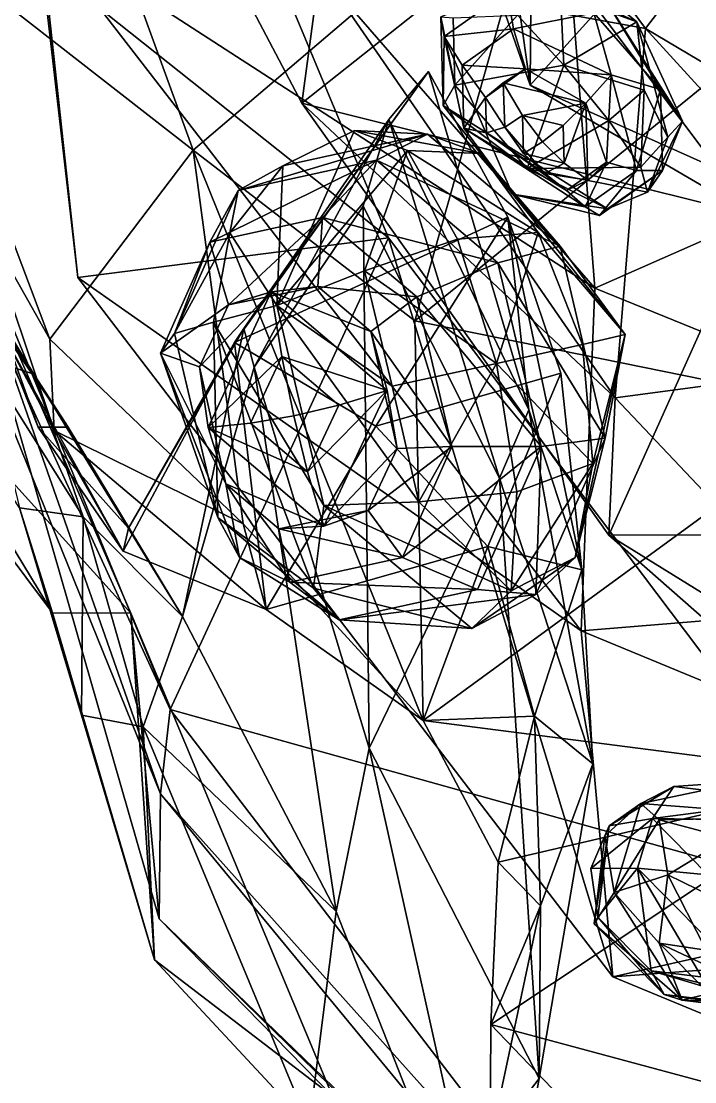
# Model space of a CAD drawing. Extents: x -1.1 to 1.1, y -4.3 to 7.3.
# Drawn here: x -0.1625 to -0.0765, y -4.176 to -4.0406 of the extents above; entities that cross this region are included whole.
import ezdxf

# ---------------------------------------------------------------- set-up
doc = ezdxf.new("R2010")
doc.units = 0
doc.layers.add('T_REX$LWO', color=1, linetype='CONTINUOUS')

msp = doc.modelspace()

# ---------------------------------------------------------------- linework, layer by layer
at = {"layer": 'T_REX$LWO'}
for points in [[(-0.17004, -3.93817, 3.33121), (-0.11564, -4.0683, 3.34326), (-0.19399, -4.00603, 3.32862)], [(-0.15531, -4.07334, 3.3584), (-0.11564, -4.0683, 3.34326), (-0.17004, -3.93817, 3.33121)], [(-0.16044, -4.02869, 3.40792), (-0.15531, -4.07334, 3.3584), (-0.17004, -3.93817, 3.33121)], [(-0.1623, -3.98359, 3.28258), (-0.12668, -4.05111, 3.27279), (-0.09735, -4.02781, 3.27808)], [(-0.12668, -4.05111, 3.27279), (-0.1623, -3.98359, 3.28258), (-0.12441, -4.03401, 3.24946)], [(-0.08929, -4.07473, 3.46237), (-0.16039, -3.99293, 3.4204), (-0.09573, -3.99123, 3.48311)], [(-0.08929, -4.07473, 3.46237), (-0.09573, -3.99123, 3.48311), (0, -4.03534, 3.504)], [(-0.16039, -3.99293, 3.4204), (-0.08929, -4.07473, 3.46237), (-0.16044, -4.02869, 3.40792)], [(-0.09753, -4.0488, 3.2541), (-0.10475, -3.99793, 3.24574), (-0.11717, -3.99259, 3.2848)], [(-0.11717, -3.99259, 3.2848), (-0.09735, -4.02781, 3.27808), (-0.09753, -4.0488, 3.2541)], [(-0.1169, -3.9955, 3.19552), (-0.08282, -4.04157, 3.18628), (-0.12441, -4.03401, 3.24946)], [(-0.08282, -4.04157, 3.18628), (-0.1169, -3.9955, 3.19552), (-0.07363, -4.02952, 3.13488)], [(-0.10475, -3.99793, 3.24574), (-0.09753, -4.0488, 3.2541), (-0.05389, -4.00041, 3.22151)], [(-0.0501, -4.07004, 3.238), (-0.05389, -4.00041, 3.22151), (-0.09753, -4.0488, 3.2541)], [(-0.11564, -4.0683, 3.34326), (-0.14349, -4.12851, 3.35491), (-0.19399, -4.00603, 3.32862)], [(-0.19399, -4.00603, 3.32862), (-0.14349, -4.12851, 3.35491), (-0.19204, -4.02251, 3.37534)], [(-0.15575, -4.0153, 3.80735), (-0.1794, -4.02685, 3.77492), (-0.14059, -4.05712, 3.78114)], [(-0.14059, -4.05712, 3.78114), (-0.0952, -4.01841, 3.86297), (-0.15575, -4.0153, 3.80735)], [(-0.11226, -4.07887, 3.7962), (-0.0952, -4.01841, 3.86297), (-0.14059, -4.05712, 3.78114)], [(-0.05717, -4.03407, 3.85818), (-0.0952, -4.01841, 3.86297), (-0.11226, -4.07887, 3.7962)], [(-0.20651, -4.05209, 3.53907), (-0.15853, -4.11617, 3.60717), (-0.21509, -4.0228, 3.57461)], [(-0.16277, -4.10274, 3.62841), (-0.21509, -4.0228, 3.57461), (-0.15853, -4.11617, 3.60717)], [(-0.19204, -4.02251, 3.37534), (-0.14474, -4.13927, 3.40874), (-0.17113, -4.06421, 3.49187)], [(-0.14474, -4.13927, 3.40874), (-0.19204, -4.02251, 3.37534), (-0.14349, -4.12851, 3.35491)], [(-0.1794, -4.02685, 3.77492), (-0.15889, -4.08122, 3.75512), (-0.14059, -4.05712, 3.78114)], [(-0.15889, -4.08122, 3.75512), (-0.1794, -4.02685, 3.77492), (-0.16719, -4.0666, 3.75504)], [(-0.09735, -4.02781, 3.27808), (-0.12668, -4.05111, 3.27279), (-0.06915, -4.0654, 3.27365)], [(-0.06915, -4.0654, 3.27365), (-0.09753, -4.0488, 3.2541), (-0.09735, -4.02781, 3.27808)], [(-0.16044, -4.02869, 3.40792), (-0.09103, -4.11845, 3.44651), (-0.15531, -4.07334, 3.3584)], [(-0.08929, -4.07473, 3.46237), (-0.09103, -4.11845, 3.44651), (-0.16044, -4.02869, 3.40792)], [(-0.07363, -4.02952, 3.13488), (-0.04056, -4.06663, 3.13124), (-0.08282, -4.04157, 3.18628)], [(-0.12441, -4.03401, 3.24946), (-0.0867, -4.08871, 3.24108), (-0.12668, -4.05111, 3.27279)], [(-0.0867, -4.08871, 3.24108), (-0.12441, -4.03401, 3.24946), (-0.08282, -4.04157, 3.18628)], [(-0.08841, -4.03706, 3.26858), (-0.08392, -4.04072, 3.2526), (-0.0986, -4.03397, 3.25601)], [(-0.0986, -4.03397, 3.25601), (-0.08392, -4.04072, 3.2526), (-0.09367, -4.03716, 3.24747)], [(-0.05675, -4.09014, 3.8047), (-0.05717, -4.03407, 3.85818), (-0.11226, -4.07887, 3.7962)], [(0, -4.11102, 3.48386), (-0.08929, -4.07473, 3.46237), (0, -4.03534, 3.504)], [(-0.10893, -4.04009, 3.26992), (-0.10853, -4.0426, 3.28584), (-0.10046, -4.03688, 3.28545)], [(-0.10046, -4.03688, 3.28545), (-0.10853, -4.0426, 3.28584), (-0.09965, -4.0416, 3.30127)], [(-0.10046, -4.03688, 3.28545), (-0.09965, -4.0416, 3.30127), (-0.0894, -4.03959, 3.2846)], [(-0.09915, -4.03987, 3.24504), (-0.09367, -4.03716, 3.24747), (-0.09323, -4.04626, 3.24154)], [(-0.09367, -4.03716, 3.24747), (-0.08392, -4.04072, 3.2526), (-0.09323, -4.04626, 3.24154)], [(-0.08091, -4.04936, 3.28371), (-0.08841, -4.03706, 3.26858), (-0.0894, -4.03959, 3.2846)], [(-0.0781, -4.05339, 3.26856), (-0.08841, -4.03706, 3.26858), (-0.08091, -4.04936, 3.28371)], [(-0.08392, -4.04072, 3.2526), (-0.08841, -4.03706, 3.26858), (-0.0781, -4.05339, 3.26856)], [(-0.10893, -4.04009, 3.26992), (-0.10738, -4.04019, 3.25643), (-0.10715, -4.04879, 3.25615)], [(-0.10715, -4.04879, 3.25615), (-0.10863, -4.05138, 3.26955), (-0.10893, -4.04009, 3.26992)], [(-0.10893, -4.04009, 3.26992), (-0.10863, -4.05138, 3.26955), (-0.10853, -4.0426, 3.28584)], [(-0.10738, -4.04019, 3.25643), (-0.09915, -4.03987, 3.24504), (-0.10715, -4.04879, 3.25615)], [(-0.09323, -4.04626, 3.24154), (-0.10715, -4.04879, 3.25615), (-0.09915, -4.03987, 3.24504)], [(-0.0894, -4.03959, 3.2846), (-0.09965, -4.0416, 3.30127), (-0.08721, -4.0475, 3.30142)], [(-0.08392, -4.04072, 3.2526), (-0.08299, -4.04945, 3.24635), (-0.09323, -4.04626, 3.24154)], [(-0.08091, -4.04936, 3.28371), (-0.0894, -4.03959, 3.2846), (-0.08721, -4.0475, 3.30142)], [(-0.07994, -4.05545, 3.25405), (-0.08392, -4.04072, 3.2526), (-0.0781, -4.05339, 3.26856)], [(-0.08299, -4.04945, 3.24635), (-0.08392, -4.04072, 3.2526), (-0.07994, -4.05545, 3.25405)], [(-0.10853, -4.0426, 3.28584), (-0.10623, -4.04626, 3.30159), (-0.09965, -4.0416, 3.30127)], [(-0.09965, -4.0416, 3.30127), (-0.10623, -4.04626, 3.30159), (-0.09811, -4.04673, 3.31439)], [(-0.08721, -4.0475, 3.30142), (-0.09965, -4.0416, 3.30127), (-0.09811, -4.04673, 3.31439)], [(-0.08282, -4.04157, 3.18628), (-0.04485, -4.08312, 3.18226), (-0.0867, -4.08871, 3.24108)], [(-0.04485, -4.08312, 3.18226), (-0.08282, -4.04157, 3.18628), (-0.04056, -4.06663, 3.13124)], [(-0.10853, -4.0426, 3.28584), (-0.10863, -4.05138, 3.26955), (-0.09977, -4.06272, 3.28461)], [(-0.10601, -4.05428, 3.30133), (-0.10853, -4.0426, 3.28584), (-0.09977, -4.06272, 3.28461)], [(-0.10623, -4.04626, 3.30159), (-0.10853, -4.0426, 3.28584), (-0.10601, -4.05428, 3.30133)], [(-0.13528, -4.08165, 3.71024), (-0.13409, -4.07986, 3.69707), (-0.1105, -4.04707, 3.69864)], [(-0.1105, -4.04707, 3.69864), (-0.10038, -4.06565, 3.70752), (-0.13528, -4.08165, 3.71024)], [(-0.13409, -4.07986, 3.69707), (-0.11559, -4.0532, 3.67595), (-0.1105, -4.04707, 3.69864)], [(-0.11559, -4.0532, 3.67595), (-0.09771, -4.09025, 3.69396), (-0.1105, -4.04707, 3.69864)], [(-0.09771, -4.09025, 3.69396), (-0.10038, -4.06565, 3.70752), (-0.1105, -4.04707, 3.69864)], [(-0.09791, -4.05942, 3.25518), (-0.10715, -4.04879, 3.25615), (-0.09323, -4.04626, 3.24154)], [(-0.10324, -4.05036, 3.31463), (-0.10623, -4.04626, 3.30159), (-0.10601, -4.05428, 3.30133)], [(-0.10623, -4.04626, 3.30159), (-0.10324, -4.05036, 3.31463), (-0.09811, -4.04673, 3.31439)], [(-0.09811, -4.04673, 3.31439), (-0.10324, -4.05036, 3.31463), (-0.10097, -4.04852, 3.3167)], [(-0.09811, -4.04673, 3.31439), (-0.10097, -4.04852, 3.3167), (-0.09044, -4.0511, 3.31589)], [(-0.09044, -4.0511, 3.31589), (-0.08721, -4.0475, 3.30142), (-0.09811, -4.04673, 3.31439)], [(-0.08748, -4.05331, 3.24382), (-0.09791, -4.05942, 3.25518), (-0.09323, -4.04626, 3.24154)], [(-0.08299, -4.04945, 3.24635), (-0.08748, -4.05331, 3.24382), (-0.09323, -4.04626, 3.24154)], [(-0.08721, -4.0475, 3.30142), (-0.09044, -4.0511, 3.31589), (-0.08778, -4.05862, 3.3133)], [(-0.08778, -4.05862, 3.3133), (-0.08394, -4.05969, 3.29962), (-0.08721, -4.0475, 3.30142)], [(-0.08394, -4.05969, 3.29962), (-0.08091, -4.04936, 3.28371), (-0.08721, -4.0475, 3.30142)], [(-0.10715, -4.04879, 3.25615), (-0.09791, -4.05942, 3.25518), (-0.10863, -4.05138, 3.26955)], [(-0.10324, -4.05036, 3.31463), (-0.10076, -4.05418, 3.32244), (-0.10097, -4.04852, 3.3167)], [(-0.10076, -4.05418, 3.32244), (-0.0985, -4.05266, 3.32506), (-0.10097, -4.04852, 3.3167)], [(-0.10097, -4.04852, 3.3167), (-0.0985, -4.05266, 3.32506), (-0.09044, -4.0511, 3.31589)], [(-0.09753, -4.0488, 3.2541), (-0.06915, -4.0654, 3.27365), (-0.0501, -4.07004, 3.238)], [(-0.08748, -4.05331, 3.24382), (-0.08299, -4.04945, 3.24635), (-0.08342, -4.05928, 3.252)], [(-0.08063, -4.05971, 3.28337), (-0.08091, -4.04936, 3.28371), (-0.08394, -4.05969, 3.29962)], [(-0.08299, -4.04945, 3.24635), (-0.07994, -4.05545, 3.25405), (-0.08342, -4.05928, 3.252)], [(-0.0781, -4.05339, 3.26856), (-0.08091, -4.04936, 3.28371), (-0.08063, -4.05971, 3.28337)], [(-0.08749, -4.10625, 3.26502), (-0.06915, -4.0654, 3.27365), (-0.12668, -4.05111, 3.27279)], [(-0.08749, -4.10625, 3.26502), (-0.12668, -4.05111, 3.27279), (-0.0867, -4.08871, 3.24108)], [(-0.09791, -4.05942, 3.25518), (-0.08767, -4.06457, 3.26769), (-0.10863, -4.05138, 3.26955)], [(-0.08767, -4.06457, 3.26769), (-0.09977, -4.06272, 3.28461), (-0.10863, -4.05138, 3.26955)], [(-0.10311, -4.05487, 3.31449), (-0.10324, -4.05036, 3.31463), (-0.10601, -4.05428, 3.30133)], [(-0.10076, -4.05418, 3.32244), (-0.10324, -4.05036, 3.31463), (-0.10311, -4.05487, 3.31449)], [(-0.09044, -4.0511, 3.31589), (-0.0985, -4.05266, 3.32506), (-0.09333, -4.05393, 3.32466)], [(-0.09333, -4.05393, 3.32466), (-0.0932, -4.05877, 3.3245), (-0.09044, -4.0511, 3.31589)], [(-0.09044, -4.0511, 3.31589), (-0.0932, -4.05877, 3.3245), (-0.09018, -4.06095, 3.31557)], [(-0.08778, -4.05862, 3.3133), (-0.09044, -4.0511, 3.31589), (-0.09018, -4.06095, 3.31557)], [(-0.20651, -4.05209, 3.53907), (-0.14853, -4.1162, 3.57015), (-0.15853, -4.11617, 3.60717)], [(-0.14853, -4.1162, 3.57015), (-0.20651, -4.05209, 3.53907), (-0.17113, -4.06421, 3.49187)], [(-0.10076, -4.05418, 3.32244), (-0.09837, -4.05751, 3.3249), (-0.0985, -4.05266, 3.32506)], [(-0.09594, -4.05605, 3.32767), (-0.0985, -4.05266, 3.32506), (-0.09837, -4.05751, 3.3249)], [(-0.09594, -4.05605, 3.32767), (-0.09333, -4.05393, 3.32466), (-0.0985, -4.05266, 3.32506)], [(-0.13409, -4.07986, 3.69707), (-0.13278, -4.08481, 3.67978), (-0.11559, -4.0532, 3.67595)], [(-0.11885, -4.06424, 3.65873), (-0.11559, -4.0532, 3.67595), (-0.13278, -4.08481, 3.67978)], [(-0.10143, -4.09898, 3.67383), (-0.11559, -4.0532, 3.67595), (-0.11885, -4.06424, 3.65873)], [(-0.10143, -4.09898, 3.67383), (-0.09771, -4.09025, 3.69396), (-0.11559, -4.0532, 3.67595)], [(-0.09977, -4.06272, 3.28461), (-0.09052, -4.06434, 3.29994), (-0.10601, -4.05428, 3.30133)], [(-0.10311, -4.05487, 3.31449), (-0.10601, -4.05428, 3.30133), (-0.0929, -4.06225, 3.31355)], [(-0.10601, -4.05428, 3.30133), (-0.09052, -4.06434, 3.29994), (-0.0929, -4.06225, 3.31355)], [(-0.10076, -4.05418, 3.32244), (-0.10311, -4.05487, 3.31449), (-0.09564, -4.06008, 3.3219)], [(-0.09837, -4.05751, 3.3249), (-0.10076, -4.05418, 3.32244), (-0.09564, -4.06008, 3.3219)], [(-0.09791, -4.05942, 3.25518), (-0.08748, -4.05331, 3.24382), (-0.08342, -4.05928, 3.252)], [(-0.09594, -4.05605, 3.32767), (-0.0932, -4.05877, 3.3245), (-0.09333, -4.05393, 3.32466)], [(-0.07994, -4.05545, 3.25405), (-0.0781, -4.05339, 3.26856), (-0.08253, -4.06245, 3.26621)], [(-0.0781, -4.05339, 3.26856), (-0.08063, -4.05971, 3.28337), (-0.08253, -4.06245, 3.26621)], [(-0.12911, -4.05912, 3.36519), (-0.11063, -4.05506, 3.36221), (-0.13482, -4.06226, 3.32111)], [(-0.11063, -4.05506, 3.36221), (-0.11715, -4.05838, 3.31826), (-0.13482, -4.06226, 3.32111)], [(-0.11995, -4.05458, 3.36703), (-0.12988, -4.07692, 3.40312), (-0.11318, -4.05715, 3.40634)], [(-0.12911, -4.05912, 3.36519), (-0.12988, -4.07692, 3.40312), (-0.11995, -4.05458, 3.36703)], [(-0.11995, -4.05458, 3.36703), (-0.11063, -4.05506, 3.36221), (-0.12911, -4.05912, 3.36519)], [(-0.11318, -4.05715, 3.40634), (-0.10392, -4.05753, 3.39877), (-0.11995, -4.05458, 3.36703)], [(-0.11063, -4.05506, 3.36221), (-0.11995, -4.05458, 3.36703), (-0.10392, -4.05753, 3.39877)], [(-0.11063, -4.05506, 3.36221), (-0.09372, -4.06934, 3.35969), (-0.11715, -4.05838, 3.31826)], [(-0.10392, -4.05753, 3.39877), (-0.09372, -4.06934, 3.35969), (-0.11063, -4.05506, 3.36221)], [(-0.09564, -4.06008, 3.3219), (-0.10311, -4.05487, 3.31449), (-0.0929, -4.06225, 3.31355)], [(-0.08342, -4.05928, 3.252), (-0.07994, -4.05545, 3.25405), (-0.08253, -4.06245, 3.26621)], [(-0.09594, -4.05605, 3.32767), (-0.09837, -4.05751, 3.3249), (-0.0932, -4.05877, 3.3245)], [(-0.15889, -4.08122, 3.75512), (-0.13417, -4.1048, 3.74682), (-0.14059, -4.05712, 3.78114)], [(-0.1112, -4.12988, 3.7327), (-0.14059, -4.05712, 3.78114), (-0.13417, -4.1048, 3.74682)], [(-0.11226, -4.07887, 3.7962), (-0.14059, -4.05712, 3.78114), (-0.1112, -4.12988, 3.7327)], [(-0.11715, -4.05838, 3.31826), (-0.12404, -4.06569, 3.27441), (-0.13843, -4.06885, 3.27673)], [(-0.13482, -4.06226, 3.32111), (-0.11715, -4.05838, 3.31826), (-0.13843, -4.06885, 3.27673)], [(-0.12988, -4.07692, 3.40312), (-0.11871, -4.07248, 3.42405), (-0.11318, -4.05715, 3.40634)], [(-0.12404, -4.06569, 3.27441), (-0.11715, -4.05838, 3.31826), (-0.10166, -4.07147, 3.31595)], [(-0.11871, -4.07248, 3.42405), (-0.10681, -4.06846, 3.42978), (-0.11318, -4.05715, 3.40634)], [(-0.09372, -4.06934, 3.35969), (-0.10166, -4.07147, 3.31595), (-0.11715, -4.05838, 3.31826)], [(-0.10681, -4.06846, 3.42978), (-0.0965, -4.0676, 3.42047), (-0.11318, -4.05715, 3.40634)], [(-0.0965, -4.0676, 3.42047), (-0.10392, -4.05753, 3.39877), (-0.11318, -4.05715, 3.40634)], [(-0.0965, -4.0676, 3.42047), (-0.0854, -4.08061, 3.40221), (-0.10392, -4.05753, 3.39877)], [(-0.0854, -4.08061, 3.40221), (-0.09372, -4.06934, 3.35969), (-0.10392, -4.05753, 3.39877)], [(-0.09564, -4.06008, 3.3219), (-0.0932, -4.05877, 3.3245), (-0.09837, -4.05751, 3.3249)], [(-0.13587, -4.06763, 3.36301), (-0.12988, -4.07692, 3.40312), (-0.12911, -4.05912, 3.36519)], [(-0.12911, -4.05912, 3.36519), (-0.13482, -4.06226, 3.32111), (-0.13587, -4.06763, 3.36301)], [(-0.08253, -4.06245, 3.26621), (-0.09791, -4.05942, 3.25518), (-0.08342, -4.05928, 3.252)], [(-0.08767, -4.06457, 3.26769), (-0.09791, -4.05942, 3.25518), (-0.08253, -4.06245, 3.26621)], [(-0.0932, -4.05877, 3.3245), (-0.09564, -4.06008, 3.3219), (-0.09018, -4.06095, 3.31557)], [(-0.0929, -4.06225, 3.31355), (-0.08778, -4.05862, 3.3133), (-0.09018, -4.06095, 3.31557)], [(-0.09052, -4.06434, 3.29994), (-0.08778, -4.05862, 3.3133), (-0.0929, -4.06225, 3.31355)], [(-0.08394, -4.05969, 3.29962), (-0.08778, -4.05862, 3.3133), (-0.09052, -4.06434, 3.29994)], [(-0.0887, -4.06543, 3.28376), (-0.08394, -4.05969, 3.29962), (-0.09052, -4.06434, 3.29994)], [(-0.08394, -4.05969, 3.29962), (-0.0887, -4.06543, 3.28376), (-0.08063, -4.05971, 3.28337)], [(-0.0887, -4.06543, 3.28376), (-0.08767, -4.06457, 3.26769), (-0.08063, -4.05971, 3.28337)], [(-0.08063, -4.05971, 3.28337), (-0.08767, -4.06457, 3.26769), (-0.08253, -4.06245, 3.26621)], [(-0.09564, -4.06008, 3.3219), (-0.0929, -4.06225, 3.31355), (-0.09018, -4.06095, 3.31557)], [(-0.13843, -4.06885, 3.27673), (-0.14294, -4.08052, 3.32261), (-0.13482, -4.06226, 3.32111)], [(-0.13482, -4.06226, 3.32111), (-0.14294, -4.08052, 3.32261), (-0.13587, -4.06763, 3.36301)], [(-0.09052, -4.06434, 3.29994), (-0.09977, -4.06272, 3.28461), (-0.0887, -4.06543, 3.28376)], [(-0.09977, -4.06272, 3.28461), (-0.08767, -4.06457, 3.26769), (-0.0887, -4.06543, 3.28376)], [(-0.17113, -4.06421, 3.49187), (-0.14493, -4.15519, 3.51224), (-0.14853, -4.1162, 3.57015)], [(-0.14493, -4.15519, 3.51224), (-0.17113, -4.06421, 3.49187), (-0.14474, -4.13927, 3.40874)], [(-0.16035, -4.09246, 3.72042), (-0.17023, -4.06499, 3.73136), (-0.1658, -4.07884, 3.70875)], [(-0.17023, -4.06499, 3.73136), (-0.16035, -4.09246, 3.72042), (-0.16572, -4.07906, 3.74309)], [(-0.13278, -4.08481, 3.67978), (-0.11808, -4.13341, 3.66339), (-0.11885, -4.06424, 3.65873)], [(-0.11808, -4.13341, 3.66339), (-0.10143, -4.09898, 3.67383), (-0.11885, -4.06424, 3.65873)], [(-0.1674, -4.08359, 3.65498), (-0.1609, -4.0857, 3.69136), (-0.17336, -4.06524, 3.6818)], [(-0.17336, -4.06524, 3.6818), (-0.1609, -4.0857, 3.69136), (-0.16947, -4.07194, 3.6953)], [(-0.13843, -4.06885, 3.27673), (-0.12404, -4.06569, 3.27441), (-0.13606, -4.07684, 3.23808)], [(-0.12404, -4.06569, 3.27441), (-0.12466, -4.07449, 3.23753), (-0.13606, -4.07684, 3.23808)], [(-0.11723, -4.09233, 3.7204), (-0.13528, -4.08165, 3.71024), (-0.10038, -4.06565, 3.70752)], [(-0.12466, -4.07449, 3.23753), (-0.12404, -4.06569, 3.27441), (-0.11202, -4.07583, 3.27263)], [(-0.11202, -4.07583, 3.27263), (-0.12404, -4.06569, 3.27441), (-0.10166, -4.07147, 3.31595)], [(-0.11723, -4.09233, 3.7204), (-0.10038, -4.06565, 3.70752), (-0.09362, -4.08557, 3.71449)], [(-0.10038, -4.06565, 3.70752), (-0.09094, -4.11066, 3.70792), (-0.09362, -4.08557, 3.71449)], [(-0.10038, -4.06565, 3.70752), (-0.09771, -4.09025, 3.69396), (-0.09094, -4.11066, 3.70792)], [(-0.06915, -4.0654, 3.27365), (-0.08749, -4.10625, 3.26502), (-0.03257, -4.10613, 3.26684)], [(-0.16719, -4.0666, 3.75504), (-0.15832, -4.09288, 3.73955), (-0.15889, -4.08122, 3.75512)], [(-0.16719, -4.0666, 3.75504), (-0.16572, -4.07906, 3.74309), (-0.15832, -4.09288, 3.73955)], [(-0.13797, -4.07905, 3.36683), (-0.13587, -4.06763, 3.36301), (-0.14294, -4.08052, 3.32261)], [(-0.13797, -4.07905, 3.36683), (-0.12988, -4.07692, 3.40312), (-0.13587, -4.06763, 3.36301)], [(-0.0965, -4.0676, 3.42047), (-0.10681, -4.06846, 3.42978), (-0.10182, -4.08435, 3.43732)], [(-0.09087, -4.08191, 3.4274), (-0.0965, -4.0676, 3.42047), (-0.10182, -4.08435, 3.43732)], [(-0.0965, -4.0676, 3.42047), (-0.09087, -4.08191, 3.4274), (-0.0854, -4.08061, 3.40221)], [(-0.15531, -4.07334, 3.3584), (-0.08698, -4.16263, 3.40353), (-0.11564, -4.0683, 3.34326)], [(-0.14473, -4.083, 3.2779), (-0.13843, -4.06885, 3.27673), (-0.13606, -4.07684, 3.23808)], [(-0.14473, -4.083, 3.2779), (-0.14294, -4.08052, 3.32261), (-0.13843, -4.06885, 3.27673)], [(-0.11564, -4.0683, 3.34326), (-0.05062, -4.15439, 3.38112), (-0.14349, -4.12851, 3.35491)], [(-0.10681, -4.06846, 3.42978), (-0.11871, -4.07248, 3.42405), (-0.10182, -4.08435, 3.43732)], [(-0.08698, -4.16263, 3.40353), (-0.05062, -4.15439, 3.38112), (-0.11564, -4.0683, 3.34326)], [(-0.10166, -4.07147, 3.31595), (-0.09372, -4.06934, 3.35969), (-0.08794, -4.09388, 3.35907)], [(-0.09372, -4.06934, 3.35969), (-0.0854, -4.08061, 3.40221), (-0.08794, -4.09388, 3.35907)], [(-0.11202, -4.07583, 3.27263), (-0.10166, -4.07147, 3.31595), (-0.09614, -4.09492, 3.31536)], [(-0.09614, -4.09492, 3.31536), (-0.10166, -4.07147, 3.31595), (-0.08794, -4.09388, 3.35907)], [(-0.1658, -4.07884, 3.70875), (-0.16947, -4.07194, 3.6953), (-0.1609, -4.0857, 3.69136)], [(-0.11871, -4.07248, 3.42405), (-0.12988, -4.07692, 3.40312), (-0.11516, -4.08724, 3.43132)], [(-0.11871, -4.07248, 3.42405), (-0.11516, -4.08724, 3.43132), (-0.10182, -4.08435, 3.43732)], [(-0.09103, -4.11845, 3.44651), (-0.08698, -4.16263, 3.40353), (-0.15531, -4.07334, 3.3584)], [(-0.13606, -4.07684, 3.23808), (-0.12466, -4.07449, 3.23753), (-0.13059, -4.07519, 3.23179)], [(-0.11789, -4.08026, 3.23728), (-0.13059, -4.07519, 3.23179), (-0.12466, -4.07449, 3.23753)], [(-0.11789, -4.08026, 3.23728), (-0.12466, -4.07449, 3.23753), (-0.11202, -4.07583, 3.27263)], [(-0.13059, -4.07519, 3.23179), (-0.13866, -4.09249, 3.23235), (-0.13975, -4.08477, 3.23834)], [(-0.13606, -4.07684, 3.23808), (-0.13059, -4.07519, 3.23179), (-0.13975, -4.08477, 3.23834)], [(-0.12926, -4.08345, 3.20784), (-0.13866, -4.09249, 3.23235), (-0.13059, -4.07519, 3.23179)], [(-0.12926, -4.08345, 3.20784), (-0.13059, -4.07519, 3.23179), (-0.11581, -4.08779, 3.23124)], [(-0.11581, -4.08779, 3.23124), (-0.13059, -4.07519, 3.23179), (-0.11789, -4.08026, 3.23728)], [(-0.11202, -4.07583, 3.27263), (-0.10753, -4.09494, 3.27214), (-0.11789, -4.08026, 3.23728)], [(-0.09614, -4.09492, 3.31536), (-0.10753, -4.09494, 3.27214), (-0.11202, -4.07583, 3.27263)], [(-0.08929, -4.07473, 3.46237), (0, -4.11102, 3.48386), (-0.09103, -4.11845, 3.44651)], [(-0.13975, -4.08477, 3.23834), (-0.14473, -4.083, 3.2779), (-0.13606, -4.07684, 3.23808)], [(-0.13797, -4.07905, 3.36683), (-0.12388, -4.10244, 3.40247), (-0.12988, -4.07692, 3.40312)], [(-0.12988, -4.07692, 3.40312), (-0.11177, -4.10197, 3.4233), (-0.11516, -4.08724, 3.43132)], [(-0.12388, -4.10244, 3.40247), (-0.11177, -4.10197, 3.4233), (-0.12988, -4.07692, 3.40312)], [(-0.15653, -4.09244, 3.70463), (-0.16035, -4.09246, 3.72042), (-0.1658, -4.07884, 3.70875)], [(-0.15653, -4.09244, 3.70463), (-0.1658, -4.07884, 3.70875), (-0.1609, -4.0857, 3.69136)], [(-0.16572, -4.07906, 3.74309), (-0.16035, -4.09246, 3.72042), (-0.14953, -4.10829, 3.72736)], [(-0.15832, -4.09288, 3.73955), (-0.16572, -4.07906, 3.74309), (-0.14953, -4.10829, 3.72736)], [(-0.13409, -4.07986, 3.69707), (-0.13528, -4.08165, 3.71024), (-0.14882, -4.10534, 3.71795)], [(-0.13409, -4.07986, 3.69707), (-0.14882, -4.10534, 3.71795), (-0.14193, -4.11662, 3.70751)], [(-0.13797, -4.07905, 3.36683), (-0.14294, -4.08052, 3.32261), (-0.13743, -4.10397, 3.32202)], [(-0.13278, -4.08481, 3.67978), (-0.13409, -4.07986, 3.69707), (-0.14193, -4.11662, 3.70751)], [(-0.1252, -4.11299, 3.36185), (-0.13797, -4.07905, 3.36683), (-0.13743, -4.10397, 3.32202)], [(-0.12388, -4.10244, 3.40247), (-0.13797, -4.07905, 3.36683), (-0.1252, -4.11299, 3.36185)], [(-0.05675, -4.09014, 3.8047), (-0.11226, -4.07887, 3.7962), (-0.1112, -4.12988, 3.7327)], [(-0.15832, -4.09288, 3.73955), (-0.13417, -4.1048, 3.74682), (-0.15889, -4.08122, 3.75512)], [(-0.14294, -4.08052, 3.32261), (-0.14473, -4.083, 3.2779), (-0.13743, -4.10397, 3.32202)], [(-0.11789, -4.08026, 3.23728), (-0.11454, -4.09518, 3.23728), (-0.11581, -4.08779, 3.23124)], [(-0.10753, -4.09494, 3.27214), (-0.11454, -4.09518, 3.23728), (-0.11789, -4.08026, 3.23728)], [(-0.09178, -4.10909, 3.39746), (-0.0854, -4.08061, 3.40221), (-0.08955, -4.0971, 3.41971)], [(-0.08794, -4.09388, 3.35907), (-0.0854, -4.08061, 3.40221), (-0.09178, -4.10909, 3.39746)], [(-0.09087, -4.08191, 3.4274), (-0.08955, -4.0971, 3.41971), (-0.0854, -4.08061, 3.40221)], [(-0.14953, -4.10829, 3.72736), (-0.14882, -4.10534, 3.71795), (-0.13528, -4.08165, 3.71024)], [(-0.14953, -4.10829, 3.72736), (-0.13528, -4.08165, 3.71024), (-0.13123, -4.11572, 3.73447)], [(-0.11723, -4.09233, 3.7204), (-0.13123, -4.11572, 3.73447), (-0.13528, -4.08165, 3.71024)], [(-0.08955, -4.0971, 3.41971), (-0.09087, -4.08191, 3.4274), (-0.10182, -4.08435, 3.43732)], [(-0.15463, -4.10391, 3.66452), (-0.1674, -4.08359, 3.65498), (-0.16277, -4.10274, 3.62841)], [(-0.15463, -4.10391, 3.66452), (-0.1609, -4.0857, 3.69136), (-0.1674, -4.08359, 3.65498)], [(-0.13743, -4.10397, 3.32202), (-0.14473, -4.083, 3.2779), (-0.13464, -4.10911, 3.27996)], [(-0.13975, -4.08477, 3.23834), (-0.1364, -4.09969, 3.23834), (-0.14473, -4.083, 3.2779)], [(-0.14473, -4.083, 3.2779), (-0.1364, -4.09969, 3.23834), (-0.13464, -4.10911, 3.27996)], [(-0.13323, -4.09195, 3.20811), (-0.13866, -4.09249, 3.23235), (-0.12926, -4.08345, 3.20784)], [(-0.12773, -4.09102, 3.19981), (-0.13323, -4.09195, 3.20811), (-0.12926, -4.08345, 3.20784)], [(-0.12773, -4.09102, 3.19981), (-0.12926, -4.08345, 3.20784), (-0.12199, -4.08964, 3.20756)], [(-0.12199, -4.08964, 3.20756), (-0.12926, -4.08345, 3.20784), (-0.11581, -4.08779, 3.23124)], [(-0.0455, -4.1322, 3.22592), (-0.0867, -4.08871, 3.24108), (-0.04485, -4.08312, 3.18226)], [(-0.1223, -4.15426, 3.69516), (-0.13278, -4.08481, 3.67978), (-0.14193, -4.11662, 3.70751)], [(-0.1364, -4.09969, 3.23834), (-0.13975, -4.08477, 3.23834), (-0.13866, -4.09249, 3.23235)], [(-0.1223, -4.15426, 3.69516), (-0.11808, -4.13341, 3.66339), (-0.13278, -4.08481, 3.67978)], [(-0.11516, -4.08724, 3.43132), (-0.11177, -4.10197, 3.4233), (-0.10182, -4.08435, 3.43732)], [(-0.11177, -4.10197, 3.4233), (-0.09922, -4.10069, 3.42895), (-0.10182, -4.08435, 3.43732)], [(-0.09922, -4.10069, 3.42895), (-0.08955, -4.0971, 3.41971), (-0.10182, -4.08435, 3.43732)], [(-0.1609, -4.0857, 3.69136), (-0.15463, -4.10391, 3.66452), (-0.14193, -4.11662, 3.70751)], [(-0.14193, -4.11662, 3.70751), (-0.15653, -4.09244, 3.70463), (-0.1609, -4.0857, 3.69136)], [(-0.10292, -4.10769, 3.72823), (-0.11723, -4.09233, 3.7204), (-0.09362, -4.08557, 3.71449)], [(-0.09362, -4.08557, 3.71449), (-0.09094, -4.11066, 3.70792), (-0.10292, -4.10769, 3.72823)], [(-0.12199, -4.08964, 3.20756), (-0.11581, -4.08779, 3.23124), (-0.12596, -4.09814, 3.20784)], [(-0.12596, -4.09814, 3.20784), (-0.11581, -4.08779, 3.23124), (-0.12388, -4.10509, 3.23179)], [(-0.12388, -4.10509, 3.23179), (-0.11581, -4.08779, 3.23124), (-0.11454, -4.09518, 3.23728)], [(-0.0867, -4.08871, 3.24108), (-0.0455, -4.1322, 3.22592), (-0.08749, -4.10625, 3.26502)], [(-0.12773, -4.09102, 3.19981), (-0.12199, -4.08964, 3.20756), (-0.12596, -4.09814, 3.20784)], [(-0.05505, -4.13713, 3.75054), (-0.05675, -4.09014, 3.8047), (-0.1112, -4.12988, 3.7327)], [(-0.09771, -4.09025, 3.69396), (-0.10143, -4.09898, 3.67383), (-0.08955, -4.13543, 3.6893)], [(-0.09094, -4.11066, 3.70792), (-0.09771, -4.09025, 3.69396), (-0.08955, -4.13543, 3.6893)], [(-0.13323, -4.09195, 3.20811), (-0.12596, -4.09814, 3.20784), (-0.13866, -4.09249, 3.23235)], [(-0.12773, -4.09102, 3.19981), (-0.12596, -4.09814, 3.20784), (-0.13323, -4.09195, 3.20811)], [(-0.16035, -4.09246, 3.72042), (-0.15653, -4.09244, 3.70463), (-0.14882, -4.10534, 3.71795)], [(-0.16035, -4.09246, 3.72042), (-0.14882, -4.10534, 3.71795), (-0.14953, -4.10829, 3.72736)], [(-0.13123, -4.11572, 3.73447), (-0.15832, -4.09288, 3.73955), (-0.14953, -4.10829, 3.72736)], [(-0.13123, -4.11572, 3.73447), (-0.13417, -4.1048, 3.74682), (-0.15832, -4.09288, 3.73955)], [(-0.14882, -4.10534, 3.71795), (-0.15653, -4.09244, 3.70463), (-0.14193, -4.11662, 3.70751)], [(-0.12596, -4.09814, 3.20784), (-0.12388, -4.10509, 3.23179), (-0.13866, -4.09249, 3.23235)], [(-0.13866, -4.09249, 3.23235), (-0.12388, -4.10509, 3.23179), (-0.1364, -4.09969, 3.23834)], [(-0.11723, -4.09233, 3.7204), (-0.10292, -4.10769, 3.72823), (-0.13123, -4.11572, 3.73447)], [(-0.10753, -4.09494, 3.27214), (-0.11823, -4.1031, 3.23753), (-0.11454, -4.09518, 3.23728)], [(-0.11382, -4.1091, 3.27331), (-0.11823, -4.1031, 3.23753), (-0.10753, -4.09494, 3.27214)], [(-0.11382, -4.1091, 3.27331), (-0.10753, -4.09494, 3.27214), (-0.09614, -4.09492, 3.31536)], [(-0.11382, -4.1091, 3.27331), (-0.09614, -4.09492, 3.31536), (-0.10426, -4.11318, 3.31686)], [(-0.10426, -4.11318, 3.31686), (-0.09614, -4.09492, 3.31536), (-0.0968, -4.11381, 3.36071)], [(-0.09178, -4.10909, 3.39746), (-0.0968, -4.11381, 3.36071), (-0.08794, -4.09388, 3.35907)], [(-0.08794, -4.09388, 3.35907), (-0.0968, -4.11381, 3.36071), (-0.09614, -4.09492, 3.31536)], [(-0.11823, -4.1031, 3.23753), (-0.12388, -4.10509, 3.23179), (-0.11454, -4.09518, 3.23728)], [(-0.09178, -4.10909, 3.39746), (-0.08955, -4.0971, 3.41971), (-0.09995, -4.11335, 3.40491)], [(-0.08955, -4.0971, 3.41971), (-0.09922, -4.10069, 3.42895), (-0.09995, -4.11335, 3.40491)], [(-0.10143, -4.09898, 3.67383), (-0.11808, -4.13341, 3.66339), (-0.09637, -4.17558, 3.68213)], [(-0.10143, -4.09898, 3.67383), (-0.09637, -4.17558, 3.68213), (-0.08955, -4.13543, 3.6893)], [(-0.1364, -4.09969, 3.23834), (-0.12388, -4.10509, 3.23179), (-0.12963, -4.10545, 3.23809)], [(-0.12963, -4.10545, 3.23809), (-0.12822, -4.11225, 3.27563), (-0.1364, -4.09969, 3.23834)], [(-0.1364, -4.09969, 3.23834), (-0.12822, -4.11225, 3.27563), (-0.13464, -4.10911, 3.27996)], [(-0.09922, -4.10069, 3.42895), (-0.11177, -4.10197, 3.4233), (-0.09995, -4.11335, 3.40491)], [(-0.15483, -4.1292, 3.63177), (-0.15463, -4.10391, 3.66452), (-0.16277, -4.10274, 3.62841)], [(-0.16277, -4.10274, 3.62841), (-0.15853, -4.11617, 3.60717), (-0.15483, -4.1292, 3.63177)], [(-0.12388, -4.10244, 3.40247), (-0.1252, -4.11299, 3.36185), (-0.10499, -4.11816, 3.36541)], [(-0.11177, -4.10197, 3.4233), (-0.12388, -4.10244, 3.40247), (-0.09995, -4.11335, 3.40491)], [(-0.09995, -4.11335, 3.40491), (-0.12388, -4.10244, 3.40247), (-0.10499, -4.11816, 3.36541)], [(-0.15463, -4.10391, 3.66452), (-0.15483, -4.1292, 3.63177), (-0.14694, -4.13069, 3.66774)], [(-0.15463, -4.10391, 3.66452), (-0.14694, -4.13069, 3.66774), (-0.14193, -4.11662, 3.70751)], [(-0.13743, -4.10397, 3.32202), (-0.13464, -4.10911, 3.27996), (-0.12193, -4.11705, 3.31971)], [(-0.1252, -4.11299, 3.36185), (-0.13743, -4.10397, 3.32202), (-0.12193, -4.11705, 3.31971)], [(-0.11823, -4.1031, 3.23753), (-0.12963, -4.10545, 3.23809), (-0.12388, -4.10509, 3.23179)], [(-0.11382, -4.1091, 3.27331), (-0.12963, -4.10545, 3.23809), (-0.11823, -4.1031, 3.23753)], [(-0.13417, -4.1048, 3.74682), (-0.13123, -4.11572, 3.73447), (-0.1112, -4.12988, 3.7327)], [(-0.12822, -4.11225, 3.27563), (-0.12963, -4.10545, 3.23809), (-0.11382, -4.1091, 3.27331)], [(-0.04512, -4.14341, 3.25991), (-0.03257, -4.10613, 3.26684), (-0.08749, -4.10625, 3.26502)], [(-0.04512, -4.14341, 3.25991), (-0.08749, -4.10625, 3.26502), (-0.0455, -4.1322, 3.22592)], [(-0.1112, -4.12988, 3.7327), (-0.13123, -4.11572, 3.73447), (-0.10292, -4.10769, 3.72823)], [(-0.10292, -4.10769, 3.72823), (-0.09696, -4.12933, 3.71169), (-0.1112, -4.12988, 3.7327)], [(-0.09696, -4.12933, 3.71169), (-0.10292, -4.10769, 3.72823), (-0.09094, -4.11066, 3.70792)], [(-0.12822, -4.11225, 3.27563), (-0.12193, -4.11705, 3.31971), (-0.13464, -4.10911, 3.27996)], [(-0.12822, -4.11225, 3.27563), (-0.11382, -4.1091, 3.27331), (-0.10426, -4.11318, 3.31686)], [(-0.09995, -4.11335, 3.40491), (-0.10499, -4.11816, 3.36541), (-0.09178, -4.10909, 3.39746)], [(-0.0968, -4.11381, 3.36071), (-0.09178, -4.10909, 3.39746), (-0.10499, -4.11816, 3.36541)], [(-0.09696, -4.12933, 3.71169), (-0.09094, -4.11066, 3.70792), (-0.08955, -4.13543, 3.6893)], [(0, -4.11102, 3.48386), (0, -4.15606, 3.46582), (-0.09103, -4.11845, 3.44651)], [(-0.12193, -4.11705, 3.31971), (-0.12822, -4.11225, 3.27563), (-0.10426, -4.11318, 3.31686)], [(-0.1252, -4.11299, 3.36185), (-0.12193, -4.11705, 3.31971), (-0.10499, -4.11816, 3.36541)], [(-0.0968, -4.11381, 3.36071), (-0.12193, -4.11705, 3.31971), (-0.10426, -4.11318, 3.31686)], [(-0.10499, -4.11816, 3.36541), (-0.12193, -4.11705, 3.31971), (-0.0968, -4.11381, 3.36071)], [(-0.14549, -4.16046, 3.62813), (-0.15483, -4.1292, 3.63177), (-0.15853, -4.11617, 3.60717)], [(-0.14549, -4.16046, 3.62813), (-0.15853, -4.11617, 3.60717), (-0.14853, -4.1162, 3.57015)], [(-0.14853, -4.1162, 3.57015), (-0.12277, -4.17786, 3.58206), (-0.14549, -4.16046, 3.62813)], [(-0.12277, -4.17786, 3.58206), (-0.14853, -4.1162, 3.57015), (-0.14493, -4.15519, 3.51224)], [(-0.14694, -4.13069, 3.66774), (-0.1223, -4.15426, 3.69516), (-0.14193, -4.11662, 3.70751)], [(-0.09103, -4.11845, 3.44651), (0, -4.15606, 3.46582), (-0.08698, -4.16263, 3.40353)], [(-0.14349, -4.12851, 3.35491), (-0.0789, -4.21279, 3.38019), (-0.14474, -4.13927, 3.40874)], [(-0.05062, -4.15439, 3.38112), (-0.0789, -4.21279, 3.38019), (-0.14349, -4.12851, 3.35491)], [(-0.14694, -4.13069, 3.66774), (-0.15483, -4.1292, 3.63177), (-0.14549, -4.16046, 3.62813)], [(-0.09696, -4.12933, 3.71169), (-0.1016, -4.14797, 3.72134), (-0.1112, -4.12988, 3.7327)], [(-0.1112, -4.12988, 3.7327), (-0.1016, -4.14797, 3.72134), (-0.05505, -4.13713, 3.75054)], [(-0.09696, -4.12933, 3.71169), (-0.0962, -4.15355, 3.69997), (-0.1016, -4.14797, 3.72134)], [(-0.0962, -4.15355, 3.69997), (-0.09696, -4.12933, 3.71169), (-0.08955, -4.13543, 3.6893)], [(-0.12577, -4.18166, 3.63944), (-0.14694, -4.13069, 3.66774), (-0.14549, -4.16046, 3.62813)], [(-0.12577, -4.18166, 3.63944), (-0.1223, -4.15426, 3.69516), (-0.14694, -4.13069, 3.66774)], [(-0.11808, -4.13341, 3.66339), (-0.1223, -4.15426, 3.69516), (-0.1019, -4.20609, 3.6525)], [(-0.09637, -4.17558, 3.68213), (-0.11808, -4.13341, 3.66339), (-0.1019, -4.20609, 3.6525)], [(-0.09637, -4.17558, 3.68213), (-0.0962, -4.15355, 3.69997), (-0.08955, -4.13543, 3.6893)], [(-0.05276, -4.18209, 3.70897), (-0.05505, -4.13713, 3.75054), (-0.10257, -4.16871, 3.70103)], [(-0.10257, -4.16871, 3.70103), (-0.05505, -4.13713, 3.75054), (-0.1016, -4.14797, 3.72134)], [(-0.07002, -4.13767, 3.39176), (-0.08339, -4.14047, 3.38707), (-0.07917, -4.1383, 3.41082)], [(-0.06146, -4.14221, 3.36493), (-0.08339, -4.14047, 3.38707), (-0.07002, -4.13767, 3.39176)], [(-0.06439, -4.1401, 3.41213), (-0.07002, -4.13767, 3.39176), (-0.07917, -4.1383, 3.41082)], [(-0.14474, -4.13927, 3.40874), (-0.07941, -4.21845, 3.43515), (-0.14493, -4.15519, 3.51224)], [(-0.07941, -4.21845, 3.43515), (-0.14474, -4.13927, 3.40874), (-0.0789, -4.21279, 3.38019)], [(-0.08189, -4.14239, 3.42405), (-0.07917, -4.1383, 3.41082), (-0.08745, -4.14333, 3.41058)], [(-0.08339, -4.14047, 3.38707), (-0.08745, -4.14333, 3.41058), (-0.07917, -4.1383, 3.41082)], [(-0.08189, -4.14239, 3.42405), (-0.06439, -4.1401, 3.41213), (-0.07917, -4.1383, 3.41082)], [(-0.088, -4.14463, 3.38898), (-0.08745, -4.14333, 3.41058), (-0.08339, -4.14047, 3.38707)], [(-0.088, -4.14463, 3.38898), (-0.08339, -4.14047, 3.38707), (-0.08682, -4.15183, 3.36372)], [(-0.08339, -4.14047, 3.38707), (-0.08104, -4.14257, 3.36342), (-0.08682, -4.15183, 3.36372)], [(-0.08104, -4.14257, 3.36342), (-0.08339, -4.14047, 3.38707), (-0.06146, -4.14221, 3.36493)], [(-0.07359, -4.14253, 3.42913), (-0.06439, -4.1401, 3.41213), (-0.08189, -4.14239, 3.42405)], [(-0.06146, -4.14221, 3.36493), (-0.07224, -4.14491, 3.33836), (-0.08104, -4.14257, 3.36342)], [(-0.08384, -4.14876, 3.42883), (-0.08189, -4.14239, 3.42405), (-0.08977, -4.14878, 3.41436)], [(-0.08189, -4.14239, 3.42405), (-0.08745, -4.14333, 3.41058), (-0.08977, -4.14878, 3.41436)], [(-0.08977, -4.14878, 3.41436), (-0.08745, -4.14333, 3.41058), (-0.08889, -4.15498, 3.41142)], [(-0.08745, -4.14333, 3.41058), (-0.08938, -4.15584, 3.38979), (-0.08889, -4.15498, 3.41142)], [(-0.088, -4.14463, 3.38898), (-0.08938, -4.15584, 3.38979), (-0.08745, -4.14333, 3.41058)], [(-0.08682, -4.15183, 3.36372), (-0.08104, -4.14257, 3.36342), (-0.07996, -4.1496, 3.33813)], [(-0.08189, -4.14239, 3.42405), (-0.08384, -4.14876, 3.42883), (-0.07483, -4.1496, 3.4343)], [(-0.07359, -4.14253, 3.42913), (-0.08189, -4.14239, 3.42405), (-0.07483, -4.1496, 3.4343)], [(-0.07224, -4.14491, 3.33836), (-0.07996, -4.1496, 3.33813), (-0.08104, -4.14257, 3.36342)], [(-0.08682, -4.15183, 3.36372), (-0.08938, -4.15584, 3.38979), (-0.088, -4.14463, 3.38898)], [(-0.07996, -4.1496, 3.33813), (-0.07224, -4.14491, 3.33836), (-0.07421, -4.15242, 3.31715)], [(-0.10257, -4.16871, 3.70103), (-0.1016, -4.14797, 3.72134), (-0.0962, -4.15355, 3.69997)], [(-0.08384, -4.14876, 3.42883), (-0.08977, -4.14878, 3.41436), (-0.08889, -4.15498, 3.41142)], [(-0.08208, -4.16184, 3.41251), (-0.08384, -4.14876, 3.42883), (-0.08889, -4.15498, 3.41142)], [(-0.07507, -4.16358, 3.41672), (-0.08384, -4.14876, 3.42883), (-0.08208, -4.16184, 3.41251)], [(-0.07483, -4.1496, 3.4343), (-0.08384, -4.14876, 3.42883), (-0.07541, -4.15725, 3.43018)], [(-0.07541, -4.15725, 3.43018), (-0.08384, -4.14876, 3.42883), (-0.07507, -4.16358, 3.41672)], [(-0.08682, -4.15183, 3.36372), (-0.07996, -4.1496, 3.33813), (-0.08104, -4.15833, 3.33876)], [(-0.08104, -4.15833, 3.33876), (-0.07996, -4.1496, 3.33813), (-0.07505, -4.15922, 3.31764)], [(-0.07505, -4.15922, 3.31764), (-0.07996, -4.1496, 3.33813), (-0.07421, -4.15242, 3.31715)], [(-0.07814, -4.16558, 3.36552), (-0.08938, -4.15584, 3.38979), (-0.08682, -4.15183, 3.36372)], [(-0.08104, -4.15833, 3.33876), (-0.07814, -4.16558, 3.36552), (-0.08682, -4.15183, 3.36372)], [(-0.1223, -4.15426, 3.69516), (-0.12577, -4.18166, 3.63944), (-0.1019, -4.20609, 3.6525)], [(-0.0962, -4.15355, 3.69997), (-0.10265, -4.18378, 3.68204), (-0.10257, -4.16871, 3.70103)], [(-0.10265, -4.18378, 3.68204), (-0.0962, -4.15355, 3.69997), (-0.09637, -4.17558, 3.68213)], [(-0.08698, -4.16263, 3.40353), (0, -4.19858, 3.42031), (-0.05062, -4.15439, 3.38112)], [(-0.05062, -4.15439, 3.38112), (0, -4.17644, 3.39886), (-0.0789, -4.21279, 3.38019)], [(-0.14493, -4.15519, 3.51224), (-0.07761, -4.2209, 3.52499), (-0.12277, -4.17786, 3.58206)], [(-0.07761, -4.2209, 3.52499), (-0.14493, -4.15519, 3.51224), (-0.07941, -4.21845, 3.43515)], [(-0.08889, -4.15498, 3.41142), (-0.08938, -4.15584, 3.38979), (-0.08044, -4.16485, 3.39122)], [(-0.08044, -4.16485, 3.39122), (-0.08938, -4.15584, 3.38979), (-0.07814, -4.16558, 3.36552)], [(-0.08208, -4.16184, 3.41251), (-0.08889, -4.15498, 3.41142), (-0.08044, -4.16485, 3.39122)], [(0, -4.15606, 3.46582), (0, -4.19858, 3.42031), (-0.08698, -4.16263, 3.40353)], [(-0.08104, -4.15833, 3.33876), (-0.07505, -4.15922, 3.31764), (-0.07148, -4.16282, 3.31821)], [(-0.07469, -4.16473, 3.33978), (-0.08104, -4.15833, 3.33876), (-0.07148, -4.16282, 3.31821)], [(-0.07469, -4.16473, 3.33978), (-0.07814, -4.16558, 3.36552), (-0.08104, -4.15833, 3.33876)], [(-0.12577, -4.18166, 3.63944), (-0.14549, -4.16046, 3.62813), (-0.12277, -4.17786, 3.58206)], [(-0.08208, -4.16184, 3.41251), (-0.06621, -4.16657, 3.39248), (-0.06729, -4.16364, 3.41382)], [(-0.07507, -4.16358, 3.41672), (-0.08208, -4.16184, 3.41251), (-0.06729, -4.16364, 3.41382)], [(-0.08044, -4.16485, 3.39122), (-0.06621, -4.16657, 3.39248), (-0.08208, -4.16184, 3.41251)], [(-0.08044, -4.16485, 3.39122), (-0.07814, -4.16558, 3.36552), (-0.06455, -4.16723, 3.36672)], [(-0.06455, -4.16723, 3.36672), (-0.06621, -4.16657, 3.39248), (-0.08044, -4.16485, 3.39122)], [(-0.07469, -4.16473, 3.33978), (-0.06361, -4.16607, 3.34076), (-0.07814, -4.16558, 3.36552)], [(-0.07814, -4.16558, 3.36552), (-0.06361, -4.16607, 3.34076), (-0.06455, -4.16723, 3.36672)], [(-0.10257, -4.16871, 3.70103), (-0.10265, -4.18378, 3.68204), (-0.05092, -4.22257, 3.65558)], [(-0.05276, -4.18209, 3.70897), (-0.10257, -4.16871, 3.70103), (-0.05092, -4.22257, 3.65558)], [(-0.10265, -4.18378, 3.68204), (-0.09637, -4.17558, 3.68213), (-0.1019, -4.20609, 3.6525)]]:
    msp.add_3dface(points, dxfattribs=at)

doc.saveas('drawing.dxf')
